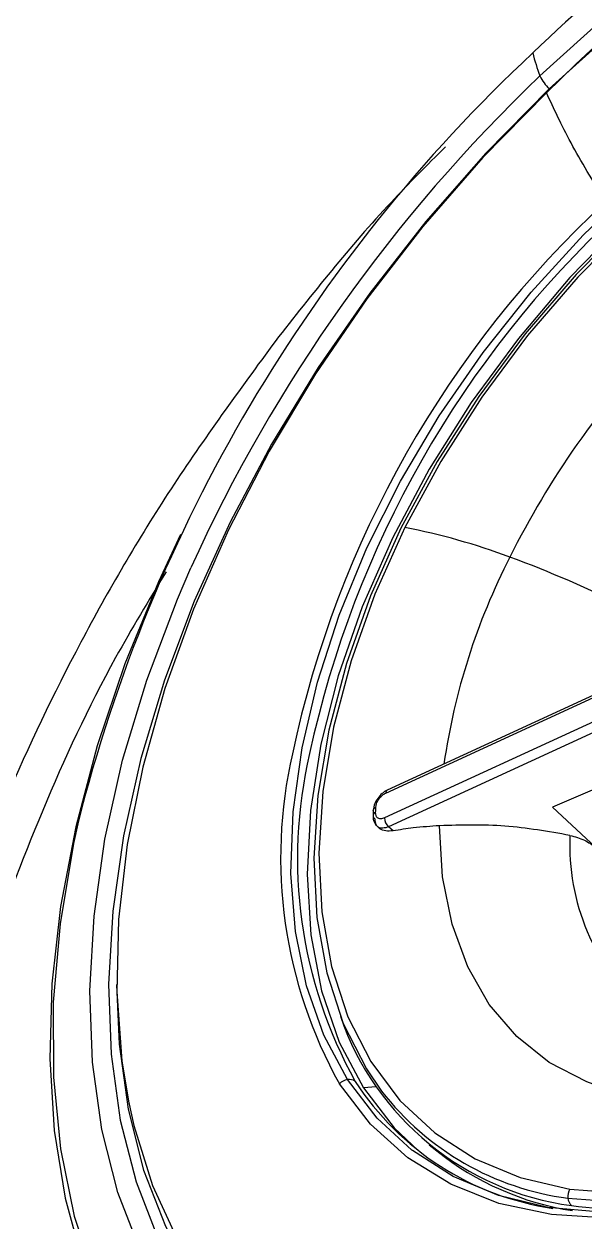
# Model space of a CAD drawing. Extents: x 400 to 501, y 484 to 634.
# Drawn here: x 483.207 to 484.145, y 524.84 to 526.842 of the extents above; entities that cross this region are included whole.
import ezdxf

# ---------------------------------------------------------------- set-up
doc = ezdxf.new("R2010")
doc.units = 0
doc.header["$MEASUREMENT"] = 0
doc.layers.add('DIM', color=3, linetype='Continuous')
doc.layers.add('GEOMETRY', color=3, linetype='Continuous', lineweight=25)

# ---------------------------------------------------------------- blocks, each defined once
blk = doc.blocks.new('2026 GRANDEE')
at = {"layer": 'GEOMETRY', "ltscale": 16}
for p, q in [((33.6613, -70.1067), (33.6625, -70.1081)), ((34.002, -70.9978), (33.3903, -71.2793)), ((33.3878, -71.2842), (33.9995, -71.0028)), ((33.9976, -71.0443), (33.3859, -71.3257)), ((34.0042, -71.0591), (33.3926, -71.3406)), ((33.7687, -71.264), (33.667, -71.308)), ((33.367, -71.3123), (33.3666, -71.3218)), ((33.667, -71.308), (33.7397, -71.3754)), ((33.3687, -71.3264), (33.3701, -71.3277)), ((33.4002, -71.3473), (33.3926, -71.3406)), ((33.372, -71.7753), (33.3505, -71.7773)), ((33.4608, -71.8721), (33.4734, -71.8823))]:
    blk.add_line(p, q, dxfattribs=at)
at = {"layer": 'GEOMETRY', "ltscale": 16, "flags": 128}
for points in [[(33.6458, -70.085), (33.7592, -69.9828)], [(35.5253, -70.1933), (35.518, -70.1509), (35.4917, -70.0476), (35.4546, -69.9523), (35.407, -69.866), (35.3495, -69.7892), (35.2823, -69.7226), (35.2063, -69.6669), (35.1219, -69.6225), (35.0298, -69.5898), (34.931, -69.569), (34.8262, -69.5603), (34.7163, -69.5639), (34.6023, -69.5796), (34.4851, -69.6074), (34.3658, -69.6469), (34.2453, -69.698), (34.1246, -69.76), (34.0049, -69.8326), (33.8871, -69.9151), (33.7722, -70.0067), (33.6613, -70.1067)], [(33.324, -71.7633), (33.2843, -71.6892), (33.2551, -71.6063), (33.2367, -71.5158), (33.2293, -71.4185), (33.2331, -71.3158), (33.2479, -71.2087), (33.2736, -71.0986), (33.3099, -70.9867), (33.3564, -70.8743), (33.4125, -70.7628), (33.4775, -70.6534), (33.5508, -70.5475), (33.6314, -70.4463), (33.7184, -70.351), (33.8108, -70.2626), (33.9075, -70.1823), (34.0073, -70.1109), (34.1091, -70.0493), (34.2118, -69.9983), (34.314, -69.9584)], [(34.4035, -69.9722), (34.3017, -70.0032), (34.1984, -70.0461), (34.0951, -70.1006), (33.9929, -70.1658), (33.8932, -70.241), (33.7973, -70.3252), (33.7063, -70.4173), (33.6214, -70.5163), (33.5436, -70.6208), (33.474, -70.7295), (33.4134, -70.8411), (33.3626, -70.9542), (33.3222, -71.0674), (33.2927, -71.1791), (33.2744, -71.2881), (33.2677, -71.3929), (33.2726, -71.4923), (33.2891, -71.585), (33.3169, -71.6697), (33.3556, -71.7455), (33.381, -71.7825)], [(34.6786, -69.9645), (34.5896, -69.9578), (34.4955, -69.9637), (34.3976, -69.982), (34.297, -70.0125), (34.1951, -70.055), (34.093, -70.1087), (33.9921, -70.1731), (33.8937, -70.2473), (33.799, -70.3305), (33.7091, -70.4215), (33.6253, -70.5192), (33.5485, -70.6224), (33.4798, -70.7297), (33.4199, -70.84)], [(33.6927, -71.9615), (33.7829, -71.9683)], [(33.6613, -70.1067), (33.5552, -70.2143), (33.4549, -70.3285), (33.3611, -70.4483), (33.2749, -70.5728), (33.1967, -70.7009), (33.1274, -70.8314), (33.0675, -70.9633), (33.0175, -71.0954), (32.9779, -71.2266), (32.949, -71.3558), (32.931, -71.4819), (32.9241, -71.6039), (32.9283, -71.7205), (32.9437, -71.831), (32.97, -71.9343), (33.0071, -72.0295)], [(33.657, -70.1133), (33.5504, -70.2216), (33.4498, -70.3367), (33.3561, -70.4577), (33.2702, -70.5833), (33.1928, -70.7124), (33.1246, -70.844), (33.0663, -70.9768), (33.0184, -71.1095), (32.9813, -71.2411), (32.9553, -71.3702), (32.9408, -71.4958), (32.9377, -71.6167), (32.9462, -71.7318), (32.9572, -71.7995)], [(33.748, -71.985), (33.6591, -71.9772), (33.5763, -71.9572), (33.5005, -71.9254), (33.4327, -71.8821), (33.4313, -71.881)], [(33.7884, -70.3272), (33.6959, -70.4221), (33.6098, -70.5239), (33.531, -70.6312), (33.4607, -70.7427), (33.3997, -70.857), (33.3487, -70.9727), (33.3085, -71.0882), (33.2794, -71.2023), (33.2619, -71.3133), (33.2562, -71.42), (33.2624, -71.521), (33.2803, -71.615), (33.3098, -71.7008), (33.3505, -71.7773)], [(33.4199, -70.84), (33.3697, -70.9516), (33.3298, -71.0633), (33.3007, -71.1737), (33.2827, -71.2813), (33.2761, -71.3848), (33.2809, -71.4829), (33.2972, -71.5744), (33.3246, -71.6581), (33.3629, -71.733), (33.4115, -71.7981), (33.4699, -71.8525), (33.5373, -71.8957), (33.6129, -71.9271), (33.6957, -71.9463)], [(33.0446, -70.8519), (33.0078, -70.9307), (32.9515, -71.068), (32.9052, -71.205), (32.8693, -71.3406), (32.8439, -71.4737), (32.8293, -71.6033), (32.8257, -71.7284), (32.833, -71.8482), (32.8512, -71.9616), (32.8802, -72.0679), (32.9196, -72.1662), (32.9693, -72.2557), (32.977, -72.2674)], [(32.9775, -72.0496), (32.9396, -71.9523), (32.9127, -71.8468), (32.897, -71.7339), (32.8926, -71.6147), (32.8997, -71.4901), (32.9181, -71.3613), (32.9476, -71.2293), (32.9881, -71.0952), (33.0392, -70.9602), (33.0618, -70.9077)], [(32.8724, -71.3357), (32.8653, -71.3683), (32.8428, -71.5029), (32.8316, -71.6336), (32.8319, -71.7593), (32.8436, -71.8789), (32.8667, -71.9915), (32.901, -72.0963)], [(33.7578, -71.779), (33.7244, -71.7672), (33.6616, -71.7346), (33.607, -71.6912), (33.5612, -71.6377), (33.525, -71.5746), (33.4988, -71.5031), (33.483, -71.424), (33.478, -71.3387)], [(32.9375, -71.6043), (32.9418, -71.704), (32.9569, -71.8127), (32.9828, -71.9145), (33.0193, -72.0082), (33.0661, -72.0933), (33.1228, -72.1689), (33.1889, -72.2344), (33.2638, -72.2893), (33.3469, -72.333), (33.4375, -72.3652), (33.5348, -72.3857), (33.638, -72.3942), (33.7462, -72.3907), (33.8585, -72.3753), (33.9739, -72.3479), (34.0485, -72.3244)], [(33.8831, -71.9837), (33.8589, -71.9874), (33.7594, -71.9949), (33.6651, -71.9891), (33.5773, -71.9702), (33.4969, -71.9384), (33.425, -71.8941), (33.3626, -71.8378), (33.3104, -71.7703)], [(33.4313, -71.881), (33.3736, -71.8278), (33.324, -71.7633)], [(33.3505, -71.7773), (33.4019, -71.8437), (33.4419, -71.882)], [(32.9572, -71.7995), (32.9662, -71.84), (32.9975, -71.9405), (33.0398, -72.0322), (33.0927, -72.1143), (33.1557, -72.1861), (33.2283, -72.247), (33.3099, -72.2964), (33.3996, -72.3338), (33.4967, -72.3589), (33.6003, -72.3715), (33.7094, -72.3715), (33.8231, -72.3588), (33.9403, -72.3336), (34.06, -72.2961), (34.181, -72.2467), (34.3024, -72.1858), (34.4229, -72.1139), (34.5416, -72.0317), (34.6573, -71.9399), (34.7689, -71.8395)], [(33.6957, -71.9463), (33.7847, -71.953), (33.8141, -71.9525)]]:
    blk.add_lwpolyline(points, dxfattribs=at)
at = {"layer": 'GEOMETRY', "ltscale": 16}
for centre, radius, start, end in [((34.9951, -71.4277), 1.8756, 102.3561, 135.5107), ((35.3932, -71.8701), 2.5338, 120.3997, 133.9732), ((35.4424, -71.9845), 2.6506, 133.0194, 165.831), ((33.9958, -69.9558), 0.3731, 194.0882, 200.2639), ((35.4733, -72.0011), 2.6478, 133.6442, 155.6109), ((33.7273, -70.0434), 0.0915, 207.0486, 223.7936), ((34.9462, -71.5815), 1.7525, 132.7906, 168.047), ((34.947, -71.5819), 1.7253, 132.8035, 167.8321), ((34.9213, -71.5531), 1.4825, 136.4612, 153.4142), ((33.2051, -71.9352), 1.1161, 69.5249, 78.9004), ((34.5868, -71.3961), 1.1132, 152.9346, 171.7096), ((32.9688, -72.6017), 1.8232, 63.1438, 69.8944), ((33.9886, -71.3921), 0.7766, 167.0829, 209.147), ((34.0056, -71.3937), 0.7655, 166.7496, 209.1193), ((33.393, -71.2837), 0.00514, 120.5566, 186.1899), ((33.406, -71.3257), 0.0201, 180.1278, 227.8953), ((34.0698, -71.3705), 0.3741, 177.6178, 227.9549), ((33.7616, -71.5025), 0.4756, 199.0146, 262.4117), ((33.328, -71.7878), 0.0249, 99.4474, 135.3041), ((33.3271, -71.7793), 0.0163, 53.3527, 101.1246), ((33.7371, -71.5066), 0.4771, 212.9711, 261.6357), ((33.7532, -71.4954), 0.47, 217.6385, 262.6081), ((33.7741, -71.5078), 0.4803, 231.2376, 261.1757), ((33.7186, -71.9587), 0.0261, 151.5014, 186.2589), ((33.7112, -71.9602), 0.0185, 184.1263, 228.0503), ((33.7953, -71.2788), 0.7018, 262.1024, 277.6616)]:
    blk.add_arc(centre, radius, start, end, dxfattribs=at)
for points, knots in [([(33.7557, -70.2954), (33.735, -70.2614), (33.6937, -70.1933), (33.6693, -70.14), (33.657, -70.1133)], [0, 0, 0, 0, 0.5, 1, 1, 1, 1]), ([(33.4877, -70.2038), (33.457, -70.2343), (33.3552, -70.3353), (33.2653, -70.4493), (33.2026, -70.5289)], [0, 0, 0, 0, 0.301456, 1, 1, 1, 1]), ([(33.0202, -70.9143), (32.9914, -70.9618), (32.9122, -71.0925), (32.81, -71.3132), (32.7139, -71.5702), (32.6477, -71.8242), (32.6113, -72.0703), (32.6056, -72.3044), (32.6307, -72.5224), (32.6859, -72.7209), (32.771, -72.8957), (32.8822, -73.0466), (32.978, -73.1226), (33.0258, -73.1606)], [0, 0, 0, 0, 0.054154, 0.148739, 0.243324, 0.337908, 0.432493, 0.527077, 0.621662, 0.716246, 0.810831, 0.905415, 1, 1, 1, 1]), ([(33.3905, -71.2792), (33.389, -71.2799), (33.386, -71.2815), (33.3804, -71.2859), (33.374, -71.293), (33.3696, -71.3012), (33.3675, -71.3079), (33.3672, -71.311), (33.367, -71.3126)], [0, 0, 0, 0, 0.128085, 0.253224, 0.499325, 0.745824, 0.871396, 1, 1, 1, 1]), ([(33.3714, -71.3076), (33.3718, -71.3051), (33.3726, -71.3001), (33.377, -71.2929), (33.3824, -71.2873), (33.386, -71.2853), (33.3878, -71.2842)], [0, 0, 0, 0, 0.2786913, 0.5580207, 0.7789551, 1, 1, 1, 1]), ([(33.3709, -71.3169), (33.3699, -71.3174), (33.3678, -71.3187), (33.3664, -71.3213), (33.3666, -71.324), (33.368, -71.3256), (33.3687, -71.3264)], [0, 0, 0, 0, 0.241095, 0.499999, 0.758904, 1, 1, 1, 1]), ([(33.3666, -71.3215), (33.3666, -71.3234), (33.3666, -71.3271), (33.3681, -71.3323), (33.3706, -71.3369), (33.373, -71.3391), (33.3742, -71.3403)], [0, 0, 0, 0, 0.246504, 0.495766, 0.74737, 1, 1, 1, 1]), ([(33.3691, -71.317), (33.3684, -71.3163), (33.367, -71.3147), (33.3669, -71.3119), (33.3683, -71.3093), (33.3704, -71.3082), (33.3714, -71.3076)], [0, 0, 0, 0, 0.2410961, 0.5000008, 0.7589052, 1, 1, 1, 1]), ([(33.3709, -71.3169), (33.371, -71.3151), (33.3711, -71.312), (33.3713, -71.3089), (33.3714, -71.3076)], [0, 0, 0, 0, 0.560002, 1, 1, 1, 1]), ([(33.3859, -71.3257), (33.3837, -71.3265), (33.3791, -71.328), (33.3741, -71.3261), (33.3713, -71.3222), (33.3711, -71.3186), (33.3709, -71.3169)], [0, 0, 0, 0, 0.278443, 0.557745, 0.778799, 1, 1, 1, 1]), ([(33.4002, -71.3473), (33.3959, -71.3476), (33.3877, -71.3483), (33.3776, -71.3444), (33.3711, -71.3374), (33.3704, -71.3309), (33.3701, -71.3277)], [0, 0, 0, 0, 0.261462, 0.513456, 0.758606, 1, 1, 1, 1]), ([(33.3926, -71.3406), (33.3894, -71.3416), (33.383, -71.3436), (33.3765, -71.3428), (33.3746, -71.3404), (33.3743, -71.34)], [0, 0, 0, 0, 0.458001, 0.915162, 1, 1, 1, 1]), ([(33.478, -71.3387), (33.4632, -71.3397), (33.4369, -71.3417), (33.4114, -71.3456), (33.4002, -71.3473)], [0, 0, 0, 0, 0.560165, 1, 1, 1, 1]), ([(33.6961, -71.3549), (33.6599, -71.3486), (33.5875, -71.3359), (33.5145, -71.3377), (33.478, -71.3387)], [0, 0, 0, 0, 0.500491, 1, 1, 1, 1]), ([(33.6961, -71.3549), (33.7045, -71.3572), (33.7215, -71.3618), (33.7336, -71.3709), (33.7397, -71.3754)], [0, 0, 0, 0, 0.499405, 1, 1, 1, 1])]:
    blk.add_open_spline(points, degree=3, knots=knots, dxfattribs=at)
blk.add_open_spline([(33.2026, -70.5289), (33.143, -70.6104), (33.0238, -70.7733), (32.8736, -71.0313), (32.7478, -71.2938), (32.6503, -71.5576), (32.5823, -71.8177), (32.545, -72.0699), (32.5392, -72.3099), (32.5648, -72.5334), (32.6215, -72.7368), (32.7086, -72.9159), (32.8227, -73.0705), (32.9207, -73.1484), (32.9698, -73.1873)], degree=3, dxfattribs=at)

msp = doc.modelspace()

# ---------------------------------------------------------------- block references
at = {"layer": 'DIM'}
msp.add_blockref('2026 GRANDEE', (450.4248, 596.8403), dxfattribs=at)

doc.saveas('drawing.dxf')
